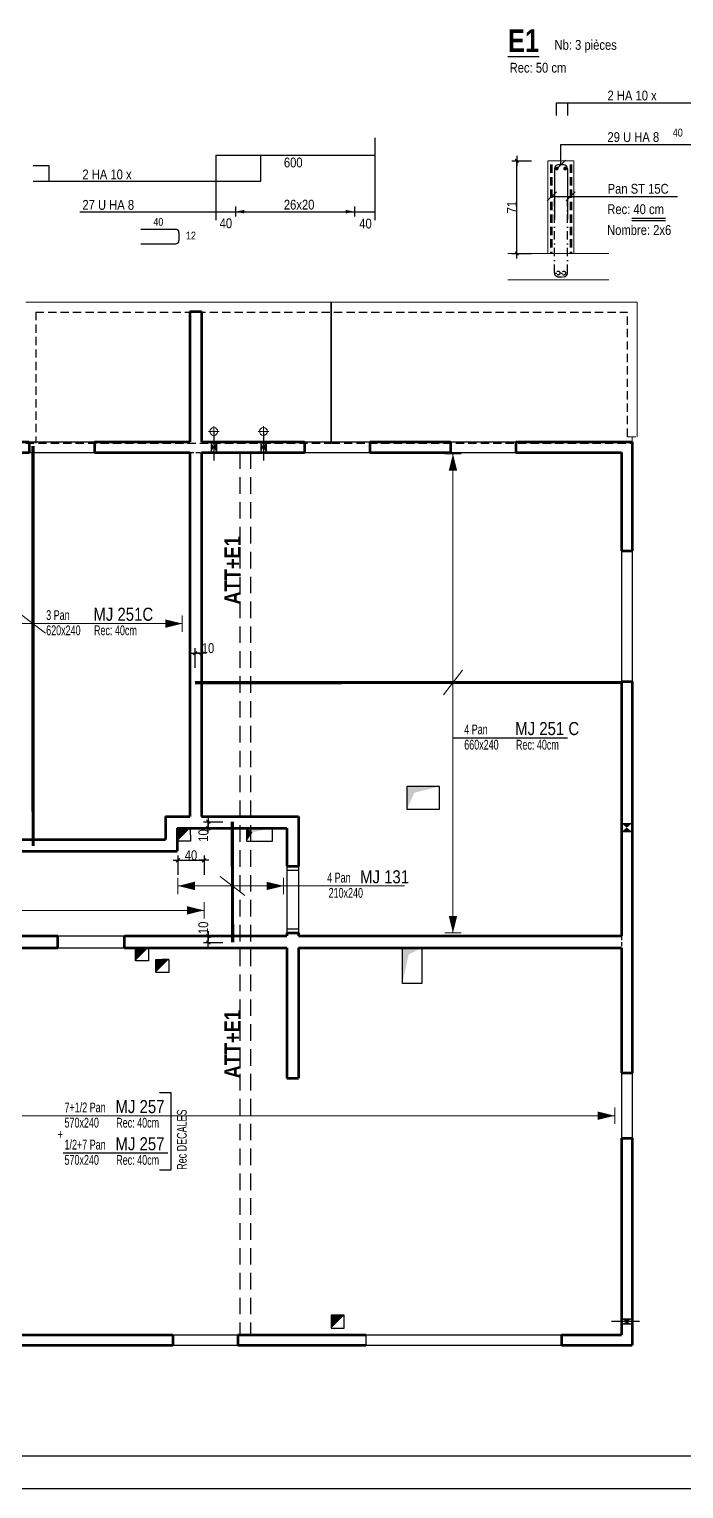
# Model space of a CAD drawing. Header units: millimetres. Extents: x 12045 to 47376, y -21493 to -16931.
# Drawn here: x 33297 to 34301, y -21424 to -19187 of the extents above; entities that cross this region are included whole.
import ezdxf
from ezdxf.enums import TextEntityAlignment as Align

# ---------------------------------------------------------------- set-up
doc = ezdxf.new("R2010")
doc.units = ezdxf.units.MM
for name, pattern in [('CACHE', [9.525, 6.35, -3.175]), ('CACHEX2', [19.05, 12.7, -6.35]), ('TIRETPT2', [12.7, 6.35, -3.175, 0, -3.175]), ('TIRETPTX2', [50.8, 25.4, -12.7, 0, -12.7])]:
    doc.linetypes.add(name, pattern=pattern)
for name, color, linetype in [('01-Cad  2', 1, 'Continuous'), ('01_ARMA_INF', 50, 'Continuous'), ('01_cote_gen', 4, 'Continuous'), ('01_linteaux', 2, 'Continuous'), ('01_murs_sup', 2, 'CACHEX2'), ('01_resv', 32, 'Continuous'), ('01_texte', 230, 'Continuous'), ('AA_COTES', 2, 'Continuous')]:
    doc.layers.add(name, color=color, linetype=linetype)
for name, color, linetype, lineweight in [('01_murs_coup', 5, 'Continuous', 60), ('01_sem', 42, 'Continuous', 15), ('01_tram_axes', 2, 'TIRETPTX2', 9), ('_GAZELEC-RESERVATION 2', 6, 'Continuous', 18)]:
    doc.layers.add(name, color=color, linetype=linetype, lineweight=lineweight)
doc.styles.add('PATIO', font='ARIALN.TTF')
doc.styles.add('STYLE2', font='ARIALN.TTF')
doc.styles.add('Titre', font='ariblk.ttf')
doc.dimstyles.new('JB25', dxfattribs={"dimscale": 0.1, "dimtxt": 150, "dimasz": 15, "dimexe": 0.1, "dimexo": 0.1, "dimgap": 0.09, "dimtad": 1, "dimdec": 1, "dimlfac": 0.5, "dimdsep": 46, "dimtxsty": 'STYLE2', "dimblk1": 'BOND_G', "dimblk2": 'BOND_D', "dimsah": 1, "dimcen": 1.5, "dimdle": 0.01, "dimse1": 1, "dimse2": 1, "dimclrd": 4, "dimclre": 2, "dimclrt": 6, "dimazin": 2, "dimtfac": 2.333333, "dimtdec": 1, "dimtix": 1, "dimtmove": 2, "dimatfit": 3, "dimldrblk": 'BOND_G', "dimfxl": 1, "dimtolj": 1, "dimtzin": 0, "dimarcsym": 0})
doc.dimstyles.new('JB50', dxfattribs={"dimscale": 0.1, "dimtxt": 150, "dimasz": 15, "dimexe": 0.1, "dimexo": 0.1, "dimgap": 0.09, "dimtad": 1, "dimdec": 1, "dimdsep": 46, "dimtxsty": 'STYLE2', "dimblk1": 'BOND_G', "dimblk2": 'BOND_D', "dimsah": 1, "dimcen": 1.5, "dimdle": 0.01, "dimse1": 1, "dimse2": 1, "dimclrd": 4, "dimclre": 2, "dimclrt": 6, "dimazin": 2, "dimtfac": 2.333333, "dimtdec": 1, "dimtix": 1, "dimtmove": 2, "dimatfit": 3, "dimldrblk": 'BOND_G', "dimfxl": 1, "dimtolj": 1, "dimtzin": 0, "dimarcsym": 0})

# ---------------------------------------------------------------- blocks, each defined once
blk = doc.blocks.new('BOND_G')
at = {"layer": 'AA_COTES', "color": 0}
for p, q in [((0, -5), (0, 15)), ((5, 0), (-5, 0)), ((1.8, 1.8), (-1.8, -1.8))]:
    blk.add_line(p, q, dxfattribs=at)
blk = doc.blocks.new('BOND_D')
at = {"layer": 'AA_COTES', "color": 0}
for p, q in [((5, 0), (-5, 0)), ((-1.8, -1.8), (1.8, 1.8)), ((0, 5), (0, -15))]:
    blk.add_line(p, q, dxfattribs=at)
blk = doc.blocks.new('*D2658')
at = {"layer": '01_cote_gen', "color": 4, "lineweight": -2, "ltscale": 0.1, "transparency": 16777216}
blk.add_line((33526.7, -20460.6), (33563.7, -20460.6), dxfattribs=at)
at = {"layer": 'Defpoints', "color": 0, "ltscale": 0.1, "transparency": 16777216}
for p in [(33565.2, -20460.6), (33525.2, -20487.4), (33565.2, -20524.8)]:
    blk.add_point(p, dxfattribs=at)
at = {"layer": '01_cote_gen', "color": 4, "lineweight": -2, "ltscale": 0.1, "transparency": 16777216, "xscale": 1.5, "yscale": 1.5, "zscale": 1.5, "rotation": 180}
blk.add_blockref('BOND_G', (33525.2, -20460.6), dxfattribs=at)
at = {"layer": '01_cote_gen', "color": 4, "lineweight": -2, "ltscale": 0.1, "transparency": 16777216, "xscale": 1.5, "yscale": 1.5, "zscale": 1.5}
blk.add_blockref('BOND_D', (33565.2, -20460.6), dxfattribs=at)
at = {"layer": '01_cote_gen', "color": 6, "ltscale": 0.1, "transparency": 16777216, "insert": (33545.2, -20452.9), "char_height": 15, "attachment_point": 5, "style": 'STYLE2'}
blk.add_mtext('\\A1;40', dxfattribs=at)
blk = doc.blocks.new('*D2659')
at = {"layer": '01_cote_gen', "color": 4, "lineweight": -2, "ltscale": 0.1, "transparency": 16777216}
blk.add_line((33571.7, -20585), (33571.7, -20578), dxfattribs=at)
at = {"layer": 'Defpoints', "color": 0, "ltscale": 0.1, "transparency": 16777216}
for p in [(33571.7, -20576.5), (33597.5, -20576.5), (33608.9, -20586.5)]:
    blk.add_point(p, dxfattribs=at)
at = {"layer": '01_cote_gen', "color": 4, "lineweight": -2, "ltscale": 0.1, "transparency": 16777216, "xscale": 1.5, "yscale": 1.5, "zscale": 1.5}
for name, p, rotation in [('BOND_D', (33571.7, -20576.5), 90), ('BOND_G', (33571.7, -20586.5), 270)]:
    blk.add_blockref(name, p, dxfattribs=dict(at, rotation=rotation))
at = {"layer": '01_cote_gen', "color": 6, "ltscale": 0.1, "transparency": 16777216, "insert": (33564.1, -20564.1), "char_height": 15, "attachment_point": 5, "rotation": 90, "style": 'STYLE2'}
blk.add_mtext('\\A1;10', dxfattribs=at)
blk = doc.blocks.new('*D2660')
at = {"layer": '01_cote_gen', "color": 4, "lineweight": -2, "ltscale": 0.1, "transparency": 16777216}
blk.add_line((33571.7, -20410), (33571.7, -20403), dxfattribs=at)
at = {"layer": 'Defpoints', "color": 0, "ltscale": 0.1, "transparency": 16777216}
for p in [(33571.7, -20401.5), (33595.3, -20411.5), (33608.7, -20401.5)]:
    blk.add_point(p, dxfattribs=at)
at = {"layer": '01_cote_gen', "color": 4, "lineweight": -2, "ltscale": 0.1, "transparency": 16777216, "xscale": 1.5, "yscale": 1.5, "zscale": 1.5}
for name, p, rotation in [('BOND_D', (33571.7, -20401.5), 90), ('BOND_G', (33571.7, -20411.5), 270)]:
    blk.add_blockref(name, p, dxfattribs=dict(at, rotation=rotation))
at = {"layer": '01_cote_gen', "color": 6, "ltscale": 0.1, "transparency": 16777216, "insert": (33564.1, -20422.6), "char_height": 15, "attachment_point": 5, "rotation": 90, "style": 'STYLE2'}
blk.add_mtext('\\A1;10', dxfattribs=at)
blk = doc.blocks.new('*D2664')
at = {"layer": '01_cote_gen', "color": 4, "lineweight": -2, "ltscale": 0.1, "transparency": 16777216}
blk.add_line((33552.7, -20143.2), (33559.7, -20143.2), dxfattribs=at)
at = {"layer": 'Defpoints', "color": 0, "ltscale": 0.1, "transparency": 16777216}
for p in [(33561.2, -20143.2), (33561.2, -20168.7), (33551.2, -20177)]:
    blk.add_point(p, dxfattribs=at)
at = {"layer": '01_cote_gen', "color": 4, "lineweight": -2, "ltscale": 0.1, "transparency": 16777216, "xscale": 1.5, "yscale": 1.5, "zscale": 1.5, "rotation": 180}
blk.add_blockref('BOND_G', (33551.2, -20143.2), dxfattribs=at)
at = {"layer": '01_cote_gen', "color": 4, "lineweight": -2, "ltscale": 0.1, "transparency": 16777216, "xscale": 1.5, "yscale": 1.5, "zscale": 1.5}
blk.add_blockref('BOND_D', (33561.2, -20143.2), dxfattribs=at)
at = {"layer": '01_cote_gen', "color": 6, "ltscale": 0.1, "transparency": 16777216, "insert": (33571.3, -20135.5), "char_height": 15, "attachment_point": 5, "style": 'STYLE2'}
blk.add_mtext('\\A1;10', dxfattribs=at)
blk = doc.blocks.new('*D2671')
at = {"layer": '01_cote_gen', "color": 4, "lineweight": -2, "ltscale": 0.5, "transparency": 16777216}
blk.add_line((34044.7, -19529.4), (34044.7, -19390.4), dxfattribs=at)
at = {"layer": 'Defpoints', "color": 0, "ltscale": 0.5, "transparency": 16777216}
for p in [(34044.7, -19388.9), (34092.2, -19388.9), (34086.7, -19530.9)]:
    blk.add_point(p, dxfattribs=at)
at = {"layer": '01_cote_gen', "color": 4, "lineweight": -2, "ltscale": 0.5, "transparency": 16777216, "xscale": 1.5, "yscale": 1.5, "zscale": 1.5}
for name, p, rotation in [('BOND_D', (34044.7, -19388.9), 90), ('BOND_G', (34044.7, -19530.9), 270)]:
    blk.add_blockref(name, p, dxfattribs=dict(at, rotation=rotation))
at = {"layer": '01_cote_gen', "color": 6, "ltscale": 0.5, "transparency": 16777216, "insert": (34037.2, -19459.9), "char_height": 15, "attachment_point": 5, "rotation": 90, "style": 'STYLE2'}
blk.add_mtext('\\A1;71', dxfattribs=at)

msp = doc.modelspace()

# ---------------------------------------------------------------- linework, layer by layer
at = {"layer": '01-Cad  2'}
for p, q in [((34820.12, -21373.64), (31720.12, -21373.64)), ((34820.12, -21423.64), (31670.12, -21423.64))]:
    msp.add_line(p, q, dxfattribs=at)
at = {"layer": '01_ARMA_INF', "linetype": 'Continuous', "lineweight": 0, "const_width": 5, "flags": 128}
for points in [[(33303.06, -19825.57), (33303.23, -20438.56)], [(33551.16, -20188.23), (34204.2, -20188.16)], [(33608.66, -20401.5), (33608.89, -20586.5)]]:
    msp.add_lwpolyline(points, dxfattribs=at)
at = {"layer": '01_linteaux', "linetype": 'Continuous'}
for p, q in [((33583.45, -19380.32), (33826.93, -19380.32)), ((33468.1, -19493.69), (33521.73, -19493.69)), ((33526.73, -19498.69), (33526.73, -19510.9)), ((33468.1, -19515.9), (33521.73, -19515.9))]:
    msp.add_line(p, q, dxfattribs=at)
at = {"layer": '01_linteaux', "lineweight": 0}
for p, q in [((33292.16, -19605.5), (34229.16, -19605.5)), ((33759.66, -19605.5), (33759.66, -19821.5)), ((33760.66, -19605.5), (33760.66, -19821.5)), ((34229.16, -19811.5), (34229.16, -19605.5)), ((33572.01, -19803.5), (33588.32, -19803.5)), ((33580.16, -19795.35), (33580.16, -19811.66)), ((33648.01, -19803.5), (33664.32, -19803.5)), ((33656.16, -19795.35), (33656.16, -19811.66))]:
    msp.add_line(p, q, dxfattribs=at)
at = {"layer": '01_linteaux', "ltscale": 0.1}
for p, q in [((33297.16, -19819.5), (33397.16, -19819.5)), ((33297.16, -19835.5), (33397.16, -19835.5)), ((33719.16, -19819.5), (33819.16, -19819.5)), ((33719.16, -19835.5), (33819.16, -19835.5)), ((33943.16, -19819.5), (34043.16, -19819.5)), ((33943.16, -19835.5), (34043.16, -19835.5)), ((34205.16, -19986.5), (34205.16, -20186.5)), ((34221.16, -19986.5), (34221.16, -20186.5)), ((33692.16, -20469.5), (33692.16, -20571.5)), ((33692.16, -20475.5), (33710.16, -20475.5)), ((33710.16, -20469.5), (33710.16, -20571.5)), ((33692.16, -20565.5), (33710.16, -20565.5)), ((33341.16, -20576.5), (33443.16, -20576.5)), ((33341.16, -20594.5), (33443.16, -20594.5)), ((34205.16, -20786.5), (34205.16, -20886.5)), ((34221.16, -20786.5), (34221.16, -20886.5)), ((33517.16, -21187.5), (33617.16, -21187.5)), ((33813.16, -21187.5), (34113.16, -21187.5)), ((33517.16, -21203.5), (33617.16, -21203.5)), ((33813.16, -21203.5), (34113.16, -21203.5))]:
    msp.add_line(p, q, dxfattribs=at)
at = {"layer": '01_linteaux', "lineweight": 0}
for centre in [(33580.16, -19803.5), (33656.16, -19803.5)]:
    msp.add_circle(centre, 6, dxfattribs=at)
at = {"layer": '01_linteaux', "linetype": 'Continuous'}
for centre, start, end in [((33521.73, -19498.69), 0, 90), ((33521.73, -19510.9), 270, 0)]:
    msp.add_arc(centre, 5, start, end, dxfattribs=at)
at = {"layer": '01_murs_coup', "linetype": 'CACHE', "ltscale": 2}
for p, q in [((34097.41, -19394.66), (34097.41, -19530.94)), ((34127.15, -19394.66), (34127.15, -19530.94))]:
    msp.add_line(p, q, dxfattribs=at)
at = {"layer": '01_murs_coup'}
for p, q in [((33543.16, -19619.5), (33543.16, -19819.5)), ((33543.16, -19619.5), (33561.16, -19619.5)), ((33561.16, -19619.5), (33561.16, -19819.5)), ((33075.16, -19819.5), (33297.16, -19819.5)), ((33075.16, -19835.5), (33297.16, -19835.5)), ((33297.16, -19819.5), (33297.16, -19835.5)), ((33397.16, -19819.5), (33397.16, -19835.5)), ((33397.16, -19819.5), (33543.16, -19819.5)), ((33397.16, -19835.5), (33543.16, -19835.5)), ((33543.16, -19835.5), (33543.16, -20393.5)), ((33561.16, -19819.5), (33719.16, -19819.5)), ((33561.16, -19835.5), (33561.16, -20393.5)), ((33561.16, -19835.5), (33719.16, -19835.5)), ((33719.16, -19819.5), (33719.16, -19835.5)), ((33819.16, -19819.5), (33819.16, -19835.5)), ((33819.16, -19819.5), (33943.16, -19819.5)), ((33819.16, -19835.5), (33943.16, -19835.5)), ((33943.16, -19819.5), (33943.16, -19835.5)), ((34043.16, -19819.5), (34043.16, -19835.5)), ((34043.16, -19819.5), (34221.16, -19819.5)), ((34043.16, -19835.5), (34205.16, -19835.5)), ((34205.16, -19835.5), (34205.16, -19986.5)), ((34221.16, -19819.5), (34221.16, -19986.5)), ((34205.16, -19986.5), (34221.16, -19986.5)), ((34205.16, -20186.5), (34205.16, -20576.5)), ((34205.16, -20186.5), (34221.16, -20186.5)), ((34221.16, -20186.5), (34221.16, -20786.5)), ((33506.16, -20393.5), (33506.16, -20428.5)), ((33506.16, -20393.5), (33543.16, -20393.5)), ((33561.16, -20393.5), (33710.16, -20393.5)), ((33710.16, -20393.5), (33710.16, -20469.5)), ((33524.16, -20411.5), (33524.16, -20446.5)), ((33524.16, -20411.5), (33692.16, -20411.5)), ((33692.16, -20411.5), (33692.16, -20469.5)), ((32935.16, -20428.5), (33506.16, -20428.5)), ((32935.16, -20446.5), (33524.16, -20446.5)), ((33692.16, -20469.5), (33710.16, -20469.5)), ((33692.16, -20571.5), (33692.16, -20576.5)), ((33692.16, -20571.5), (33710.16, -20571.5)), ((33710.16, -20571.5), (33710.16, -20576.5)), ((32442.16, -20576.5), (33341.16, -20576.5)), ((32825.16, -20594.5), (33341.16, -20594.5)), ((33341.16, -20594.5), (33341.16, -20576.5)), ((33443.16, -20576.5), (33692.16, -20576.5)), ((33443.16, -20594.5), (33443.16, -20576.5)), ((33443.16, -20594.5), (33692.16, -20594.5)), ((33692.16, -20594.5), (33692.16, -20794.5)), ((33710.16, -20576.5), (34205.16, -20576.5)), ((33710.16, -20594.5), (33710.16, -20794.5)), ((33710.16, -20594.5), (34205.16, -20594.5)), ((34205.16, -20594.5), (34205.16, -20786.5)), ((33692.16, -20794.5), (33710.16, -20794.5)), ((34205.16, -20786.5), (34221.16, -20786.5)), ((34205.16, -20886.5), (34205.16, -21187.5)), ((34205.16, -20886.5), (34221.16, -20886.5)), ((34221.16, -20886.5), (34221.16, -21203.5)), ((33280.16, -21187.5), (33517.16, -21187.5)), ((33517.16, -21187.5), (33517.16, -21203.5)), ((33617.16, -21187.5), (33617.16, -21203.5)), ((33617.16, -21187.5), (33813.16, -21187.5)), ((34113.16, -21187.5), (34113.16, -21203.5)), ((34113.16, -21187.5), (34205.16, -21187.5)), ((33280.16, -21203.5), (33517.16, -21203.5)), ((33617.16, -21203.5), (33813.16, -21203.5)), ((34113.16, -21203.5), (34221.16, -21203.5))]:
    msp.add_line(p, q, dxfattribs=at)
at = {"layer": '01_murs_sup'}
for p, q in [((33307.16, -19620.5), (33307.16, -19821.5)), ((33307.16, -19620.5), (34214.16, -19620.5)), ((34214.16, -19811.5), (34214.16, -19620.5)), ((33292.16, -19821.5), (33759.66, -19821.5)), ((33760.66, -19821.5), (34221.16, -19821.5))]:
    msp.add_line(p, q, dxfattribs=at)
at = {"layer": '01_murs_sup', "ltscale": 0.5}
for p, q in [((33543.16, -19835.5), (33561.16, -19835.5)), ((34205.16, -20576.5), (34205.16, -20594.5))]:
    msp.add_line(p, q, dxfattribs=at)
at = {"layer": '01_murs_sup', "ltscale": 2}
for p, q in [((33620.16, -19835.5), (33620.16, -21187.5)), ((33636.16, -19835.5), (33636.16, -21187.5))]:
    msp.add_line(p, q, dxfattribs=at)
at = {"layer": '01_resv'}
for p, q in [((33580.16, -19805.11), (33580.16, -19847.84)), ((33656.16, -19805.11), (33656.16, -19847.84)), ((33576.16, -19819.5), (33576.16, -19835.5)), ((33584.16, -19819.5), (33584.16, -19835.5)), ((33652.16, -19819.5), (33652.16, -19835.5)), ((33660.16, -19819.5), (33660.16, -19835.5)), ((34232.66, -21167.5), (34189.93, -21167.5)), ((34221.16, -21163.5), (34205.16, -21163.5)), ((34221.16, -21171.5), (34205.16, -21171.5))]:
    msp.add_line(p, q, dxfattribs=at)
at = {"layer": '01_resv', "ltscale": 0.1}
for p, q in [((33876.14, -20347.48), (33876.14, -20382.48)), ((33926.14, -20347.48), (33876.14, -20347.58)), ((33926.14, -20382.48), (33926.14, -20347.48)), ((33876.14, -20382.48), (33926.14, -20382.48)), ((33544.16, -20411.51), (33544.17, -20431.51)), ((33544.17, -20431.51), (33524.16, -20431.51)), ((33460.23, -20614.5), (33460.23, -20594.5)), ((33460.23, -20594.5), (33480.13, -20594.5)), ((33480.13, -20594.5), (33470.13, -20594.5)), ((33470.13, -20594.5), (33480.13, -20594.5)), ((33480.13, -20594.5), (33480.13, -20614.5)), ((33480.13, -20594.5), (33480.13, -20614.5)), ((33869.19, -20649.5), (33869.19, -20594.5)), ((33869.19, -20594.5), (33899.19, -20594.5)), ((33899.19, -20594.5), (33899.19, -20649.5)), ((33899.19, -20594.5), (33899.19, -20649.5)), ((33480.13, -20614.5), (33460.23, -20614.5)), ((33491.17, -20632.49), (33491.17, -20612.49)), ((33491.17, -20612.49), (33511.17, -20612.49)), ((33511.17, -20612.49), (33501.17, -20612.49)), ((33501.17, -20612.49), (33511.17, -20612.49)), ((33511.17, -20612.49), (33511.17, -20632.49)), ((33511.17, -20612.49), (33511.17, -20632.49)), ((33511.17, -20632.49), (33491.17, -20632.49)), ((33899.19, -20649.5), (33869.19, -20649.5)), ((33780.19, -21157.48), (33760.19, -21157.48)), ((33760.19, -21157.48), (33760.19, -21177.48)), ((33780.19, -21177.48), (33780.19, -21157.48)), ((33760.19, -21177.48), (33780.19, -21177.48)), ((33760.19, -21177.48), (33780.19, -21177.48)), ((33813.16, -21187.5), (33813.16, -21203.5))]:
    msp.add_line(p, q, dxfattribs=at)
msp.add_lwpolyline([(33670.21, -20411.46), (33630.23, -20411.46), (33630.23, -20431.48), (33670.21, -20431.48)], close=True, dxfattribs=at)
at = {"layer": '01_resv'}
for points in [[(33576.16, -19819.5), (33576.16, -19835.5), (33584.16, -19835.5), (33584.16, -19819.5)], [(33652.16, -19819.5), (33652.16, -19835.5), (33660.16, -19835.5), (33660.16, -19819.5)], [(34221.16, -21163.5), (34205.16, -21163.5), (34205.16, -21171.5), (34221.16, -21171.5)]]:
    msp.add_solid(points, dxfattribs=at)
at = {"layer": '01_resv', "ltscale": 0.1}
for points in [[(33876.14, -20347.58), (33926.14, -20347.48), (33887.3, -20357.09)], [(33876.14, -20382.48), (33876.14, -20347.58), (33887.3, -20357.09)], [(33524.16, -20431.51), (33524.16, -20411.5), (33544.16, -20411.51)], [(33630.23, -20411.5), (33670.21, -20411.46), (33639.52, -20417.67)], [(33630.23, -20431.48), (33630.23, -20411.5), (33639.52, -20417.67)], [(34205.16, -20404.23), (34221.16, -20404.23), (34221.16, -20416.73), (34205.16, -20416.73)], [(33460.09, -20614.65), (33460.23, -20594.5), (33480.13, -20594.5)], [(33869.19, -20649.5), (33869.19, -20594.5), (33878.88, -20604.91)], [(33869.19, -20594.5), (33899.19, -20594.5), (33878.88, -20604.91)], [(33491.17, -20632.49), (33491.17, -20612.49), (33511.17, -20612.49)], [(33760.19, -21177.48), (33760.19, -21157.48), (33780.19, -21157.48)]]:
    msp.add_solid(points, dxfattribs=at)
at = {"layer": '01_sem', "color": 2, "lineweight": 0, "ltscale": 7}
for p, q in [((34092.17, -19388.94), (34092.17, -19530.94)), ((34092.17, -19388.94), (34132.17, -19388.94)), ((34132.17, -19388.94), (34132.17, -19530.94)), ((34185.43, -19530.94), (34030.67, -19530.94)), ((34152.17, -19570.94), (34030.67, -19570.94)), ((34185.43, -19570.94), (34152.17, -19570.94))]:
    msp.add_line(p, q, dxfattribs=at)
at = {"layer": '01_texte', "ltscale": 30}
for p, q in [((34105.03, -19300.09), (34376.71, -19300.09)), ((34105.03, -19300.09), (34105.03, -19319.45)), ((34122.17, -19300.09), (34122.17, -19319.45)), ((33826.93, -19353.48), (33826.93, -19479.85)), ((34112.17, -19363.76), (34590.47, -19363.76)), ((34112.17, -19394.94), (34112.17, -19363.76)), ((33583.45, -19380.32), (33583.45, -19479.85)), ((33652.46, -19420.14), (33652.46, -19380.32)), ((33826.93, -19380.32), (33826.93, -19479.85)), ((34105.1, -19402.01), (34119.24, -19387.87)), ((33303.5, -19395.99), (33327.2, -19395.99)), ((33327.2, -19395.99), (33327.2, -19420.14)), ((34102.17, -19400.94), (34102.17, -19478.94)), ((34116.17, -19394.94), (34108.17, -19394.94)), ((34122.17, -19400.94), (34122.17, -19478.94)), ((33303.5, -19420.14), (33327.2, -19420.14)), ((33327.2, -19420.14), (33652.46, -19420.14)), ((34091.3, -19450.3), (34105.44, -19436.16)), ((34120.08, -19450.3), (34134.22, -19436.16)), ((33374.79, -19466.74), (33826.93, -19466.74)), ((33613.16, -19458.68), (33613.16, -19474.32)), ((33795.84, -19458.68), (33795.84, -19474.32))]:
    msp.add_line(p, q, dxfattribs=at)
at = {"layer": '01_texte'}
for p, q in [((34098.37, -19443.23), (34290.77, -19443.23)), ((34272.57, -19477.41), (34220.82, -19477.41)), ((34272.57, -19480.72), (34220.82, -19480.72))]:
    msp.add_line(p, q, dxfattribs=at)
at = {"layer": '01_texte', "linetype": 'TIRETPT2', "ltscale": 2}
for p, q in [((34102.17, -19560.47), (34102.17, -19446.94)), ((34122.17, -19560.47), (34122.17, -19446.94))]:
    msp.add_line(p, q, dxfattribs=at)
at = {"layer": '01_texte', "linetype": 'TIRETPT2'}
msp.add_line((34108.17, -19566.47), (34116.17, -19566.47), dxfattribs=at)
at = {"layer": '01_texte', "linetype": 'Continuous', "lineweight": 0}
for p, q in [((33934.24, -19837.62), (33959.2, -19837.62)), ((33946.72, -20571.97), (33946.72, -19837.68)), ((33284.1, -20083.32), (33322.17, -20112.33)), ((32831.31, -20097.9), (33531.84, -20097.9)), ((33531.84, -20085.42), (33531.84, -20110.38)), ((33932.21, -20207.21), (33961.22, -20169.14)), ((33589.74, -20485.35), (33627.82, -20514.36)), ((33525.16, -20487.37), (33525.16, -20512.33)), ((33525.16, -20499.85), (33687.13, -20499.85)), ((33687.13, -20487.37), (33687.13, -20512.33)), ((33687.13, -20499.85), (33872.29, -20499.85)), ((33565.17, -20524.84), (33565.17, -20549.8)), ((32086.18, -20537.32), (33565.17, -20537.32)), ((33934.24, -20571.97), (33959.2, -20571.97)), ((34194.62, -20839.48), (34194.62, -20864.44)), ((32815.16, -20851.96), (34194.62, -20851.96))]:
    msp.add_line(p, q, dxfattribs=at)
at = {"layer": '01_texte', "ltscale": 5}
for p, q in [((33946.72, -20272.76), (34122.19, -20272.76)), ((33497.1, -20816.35), (33514.34, -20816.35)), ((33514.34, -20816.35), (33514.34, -20935.35)), ((33349.29, -20908.97), (33509.5, -20908.97)), ((33514.34, -20935.35), (33497.1, -20935.35))]:
    msp.add_line(p, q, dxfattribs=at)
at = {"layer": '01_texte', "ltscale": 30, "const_width": 3, "flags": 128}
for points in [[(34107.11, -19400.64, -1), (34104.11, -19400.64, -1)], [(34117.24, -19400.64, 1), (34120.24, -19400.64, 1)]]:
    msp.add_lwpolyline(points, format="xyb", close=True, dxfattribs=at)
at = {"layer": '01_texte', "linetype": 'TIRETPT2'}
for centre in [(34107.83, -19560.88), (34116.34, -19560.88)]:
    msp.add_circle(centre, 3, dxfattribs=at)
at = {"layer": '01_texte', "ltscale": 30}
for centre, start, end in [((34108.17, -19400.94), 90, 180), ((34116.17, -19400.94), 0, 90)]:
    msp.add_arc(centre, 6, start, end, dxfattribs=at)
at = {"layer": '01_texte', "linetype": 'TIRETPT2', "ltscale": 2}
for centre, start, end in [((34108.17, -19560.47), 180, 270), ((34116.17, -19560.47), 270, 0)]:
    msp.add_arc(centre, 6, start, end, dxfattribs=at)
at = {"layer": '01_texte', "ltscale": 30}
for points in [[(33613.16, -19466.74), (33626.98, -19463.99), (33626.98, -19466.74)], [(33613.16, -19466.74), (33626.98, -19469.5), (33626.98, -19466.74)], [(33795.84, -19466.74), (33782.01, -19463.99), (33782.01, -19466.74)], [(33795.84, -19466.74), (33782.01, -19469.5), (33782.01, -19466.74)]]:
    msp.add_solid(points, dxfattribs=at)
at = {"layer": '01_texte', "linetype": 'Continuous', "lineweight": 0}
for points in [[(33946.72, -19837.62), (33940.26, -19863.71), (33946.72, -19863.71)], [(33946.72, -19837.62), (33953.18, -19863.71), (33946.72, -19863.71)], [(33531.84, -20097.9), (33505.74, -20091.44), (33505.74, -20097.9)], [(33531.84, -20097.9), (33505.74, -20104.36), (33505.74, -20097.9)], [(33525.16, -20499.85), (33551.26, -20493.39), (33551.26, -20499.85)], [(33525.16, -20499.85), (33551.26, -20506.31), (33551.26, -20499.85)], [(33687.13, -20499.85), (33661.03, -20493.39), (33661.03, -20499.85)], [(33687.13, -20499.85), (33661.03, -20506.31), (33661.03, -20499.85)], [(33565.17, -20537.32), (33539.08, -20530.86), (33539.08, -20537.32)], [(33565.17, -20537.32), (33539.08, -20543.78), (33539.08, -20537.32)], [(33946.72, -20571.97), (33940.26, -20545.88), (33946.72, -20545.88)], [(33946.72, -20571.97), (33953.18, -20545.88), (33946.72, -20545.88)], [(34194.62, -20851.96), (34168.53, -20845.5), (34168.53, -20851.96)], [(34194.62, -20851.96), (34168.53, -20858.42), (34168.53, -20851.96)]]:
    msp.add_solid(points, dxfattribs=at)
at = {"layer": '01_tram_axes', "ltscale": 0.5}
for p, q in [((34214.16, -19811.5), (34229.16, -19811.5)), ((34221.16, -19811.5), (34221.16, -19819.5))]:
    msp.add_line(p, q, dxfattribs=at)
at = {"layer": '_GAZELEC-RESERVATION 2'}
for p, q in [((33524.16, -20411.6), (33544.16, -20411.51)), ((33524.16, -20431.51), (33524.16, -20411.6)), ((34205.16, -20410.48), (34205.16, -20404.23)), ((34205.16, -20404.23), (34221.16, -20404.23)), ((34205.16, -20416.73), (34205.16, -20404.23)), ((34221.16, -20416.73), (34205.16, -20416.73)), ((34221.16, -20404.23), (34221.16, -20416.73)), ((34221.16, -20416.73), (34221.16, -20404.23))]:
    msp.add_line(p, q, dxfattribs=at)

# ---------------------------------------------------------------- texts
at = {"layer": '01_texte', "style": 'Titre', "width": 0.7}
msp.add_text('%%UE1', height=35, dxfattribs=at).set_placement((34030.9, -19232.6), align=Align.BOTTOM_LEFT)
at = {"layer": '01_texte', "style": 'STYLE2'}
for s, height, p in [('Nb: 3 pièces', 15, (34102.38, -19218.65)), ('Rec: 50 cm', 15, (34033.58, -19253.62)), ('2 HA 10 x', 15, (34183.55, -19296.24)), ('29 U HA 8', 15, (34183.55, -19359.91)), ('40', 12, (34283.69, -19351.58)), ('600', 15, (33687.54, -19398.86)), ('2 HA 10 x', 15, (33378.72, -19417.18)), (' Pan ST 15C', 15, (34179.01, -19439.11)), ('27 U HA 8', 15, (33378.72, -19463.79)), ('26x20', 15, (33687.54, -19463.45)), ('Rec: 40 cm', 15, (34183.23, -19470.39)), ('40', 12, (33487.52, -19488.3)), ('40', 15, (33589.11, -19491.95)), ('40', 15, (33803.11, -19492.4)), ('12', 12, (33537.47, -19509.29)), ('Nombre: 2x6', 15, (34182.96, -19502.3))]:
    msp.add_text(s, height=height, dxfattribs=at).set_placement(p)
at = {"layer": '01_texte', "style": 'Titre', "width": 0.7}
for p in [(33628.87, -20016.28), (33628.87, -20742.4)]:
    msp.add_text('ATT+E1', height=25, rotation=90, dxfattribs=at).set_placement(p, align=Align.BOTTOM_CENTER)
at = {"layer": '01_texte', "ltscale": 5, "style": 'PATIO', "width": 0.8}
for s, p in [('3 Pan', (33323.22, -20092.36)), ('620x240', (33323.22, -20115.7)), ('Rec: 40cm', (33396.56, -20115.7)), ('4 Pan', (33964, -20267.55)), ('660x240', (33964, -20290.88)), ('Rec: 40cm', (34043.29, -20291)), ('4 Pan', (33753.9, -20494.64)), ('210x240', (33756.09, -20517.98)), ('7+1/2 Pan', (33351.31, -20846.74)), ('570x240', (33351.31, -20870.08)), ('Rec: 40cm', (33430.6, -20870.2)), ('+', (33340.69, -20887.85)), ('1/2+7 Pan', (33351.31, -20903.76)), ('570x240', (33351.31, -20927.09)), ('Rec: 40cm', (33430.6, -20927.21))]:
    msp.add_text(s, height=15, dxfattribs=at).set_placement(p)
at = {"layer": '01_texte', "ltscale": 5, "style": 'PATIO'}
for s, p in [('MJ 251C', (33395.56, -20093.57)), ('MJ 251 C', (34042.11, -20268.75)), ('MJ 131', (33804.3, -20495.85)), ('MJ 257', (33429.41, -20847.95)), ('MJ 257', (33429.41, -20904.97))]:
    msp.add_text(s, height=20, dxfattribs=at).set_placement(p)
at = {"layer": '01_texte', "ltscale": 5, "style": 'PATIO', "width": 0.8}
msp.add_text('Rec DECALES', height=15, rotation=90, dxfattribs=at).set_placement((33538.63, -20934.84))

# ---------------------------------------------------------------- dimensions: what is measured, and where the dimension line sits
at = {"layer": '01_cote_gen', "ltscale": 0.5}
dim = msp.add_linear_dim(base=(34044.75, -19388.94), p1=(34086.72, -19530.94), p2=(34092.17, -19388.94), angle=90, dimstyle='JB25', dxfattribs=at)
dim.commit()
dim.dimension.update_dxf_attribs({"geometry": '*D2671', "text_midpoint": (34037.21, -19459.94)})
at = {"layer": '01_cote_gen', "ltscale": 0.1}
dim = msp.add_linear_dim(base=(33561.16, -20143.2), p1=(33551.16, -20177.02), p2=(33561.16, -20168.74), dimstyle='JB50', dxfattribs=at)
dim.commit()
dim.dimension.update_dxf_attribs({"geometry": '*D2664', "text_midpoint": (33571.31, -20135.53), "dimtype": 160})
for base, p1, p2, picture, middle in [((33571.73, -20401.5), (33595.27, -20411.5), (33608.66, -20401.5), '*D2660', (33564.06, -20422.58)), ((33571.73, -20576.5), (33608.89, -20586.5), (33597.5, -20576.5), '*D2659', (33564.06, -20564.11))]:
    dim = msp.add_linear_dim(base=base, p1=p1, p2=p2, angle=90, dimstyle='JB50', dxfattribs=at)
    dim.commit()
    dim.dimension.update_dxf_attribs({"geometry": picture, "text_midpoint": middle, "dimtype": 160})
dim = msp.add_linear_dim(base=(33565.17, -20460.59), p1=(33525.16, -20487.37), p2=(33565.17, -20524.84), dimstyle='JB50', dxfattribs=at)
dim.commit()
dim.dimension.update_dxf_attribs({"geometry": '*D2658', "text_midpoint": (33545.17, -20452.92)})

doc.saveas('drawing.dxf')
